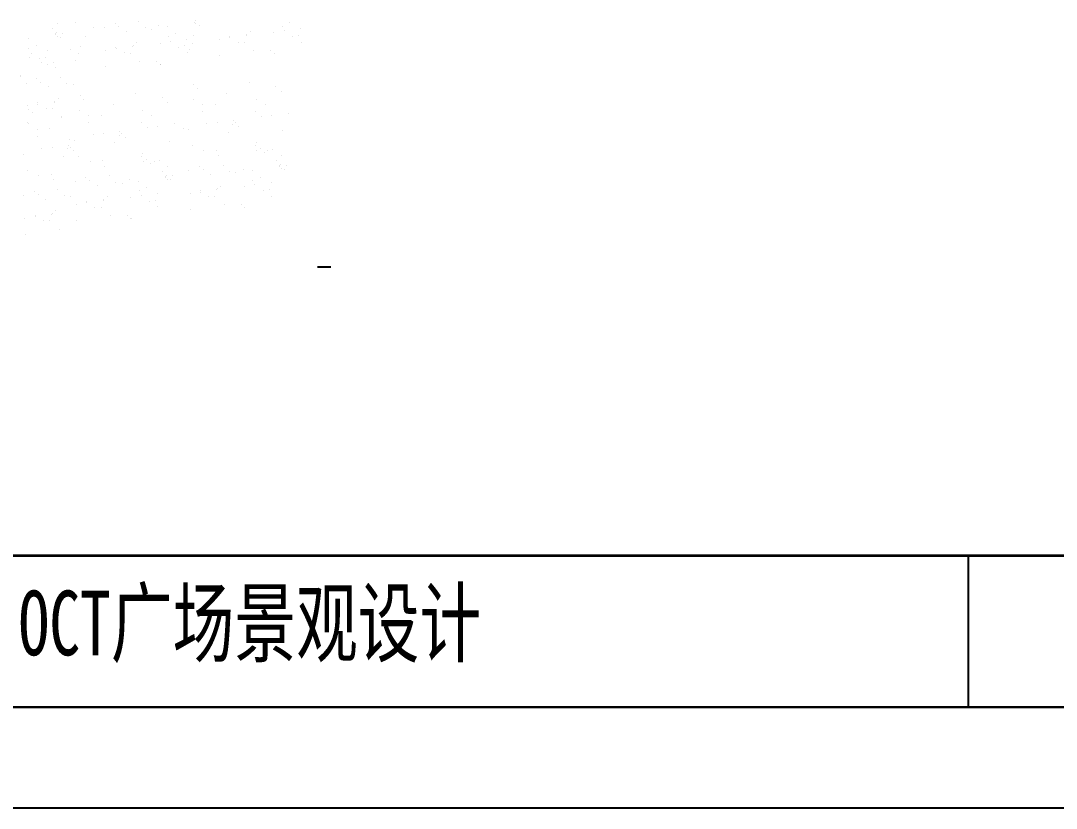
# Model space of a CAD drawing. Extents: x -1292 to 2908, y -1090 to 1828.
# Drawn here: x -305 to 720, y -1090 to -311 of the extents above; entities that cross this region are included whole.
import ezdxf

# ---------------------------------------------------------------- set-up
doc = ezdxf.new("R2010")
doc.units = 0
doc.header["$MEASUREMENT"] = 0
doc.layers.get('0').update_dxf_attribs({"linetype": 'CONTINUOUS'})
doc.layers.add('TK', color=1, linetype='CONTINUOUS')
doc.layers.add('TREE', color=3, linetype='CONTINUOUS')
doc.styles.add('STYLE1', font='simsun.ttf', dxfattribs={"width": 0.7})

msp = doc.modelspace()

# ---------------------------------------------------------------- linework, layer by layer
for p in [(-11.5, -554.4), (1.6, -554.4)]:
    msp.add_line(p, (1.6, -554.4))
at = {"layer": 'TK', "linetype": 'CONTINUOUS'}
for p, q in [((632.9, -990.1), (632.9, -840.1)), ((2807.9, -990.1), (-1042.1, -990.1)), ((2907.9, -1090.1), (-1292.1, -1090.1))]:
    msp.add_line(p, q, dxfattribs=at)
at = {"layer": 'TK', "linetype": 'CONTINUOUS', "const_width": 2.5}
for points in [[(-1042.1, 1759.9), (-1042.1, -990.1), (2807.9, -990.1), (2807.9, 1759.9), (-1042.1, 1759.9)], [(-1042.1, -840.1), (2807.9, -840.1)]]:
    msp.add_lwpolyline(points, dxfattribs=at)
at = {"layer": 'TREE', "linetype": 'CONTINUOUS'}
for p, q in [((-268.9, -313.4), (-268.9, -313.4)), ((-250.9, -312.1), (-250.9, -312.1)), ((-233.4, -317.6), (-233.4, -317.6)), ((-222.5, -317.7), (-222.5, -317.7)), ((-211.8, -313.3), (-211.8, -313.3)), ((-208.1, -316.7), (-208.1, -316.7)), ((-188.6, -312), (-188.6, -312)), ((-168.5, -315.8), (-168.5, -315.8)), ((-159.6, -317), (-159.6, -317)), ((-132.9, -312.2), (-132.9, -312.2)), ((-132.5, -313.4), (-132.5, -313.4)), ((-131.9, -311), (-131.9, -311)), ((-128.8, -315.8), (-128.8, -315.8)), ((-46.5, -316.1), (-46.5, -316.1)), ((-39.2, -313), (-39.2, -313)), ((-273.6, -318.9), (-273.6, -318.9)), ((-270.9, -323.5), (-270.9, -323.5)), ((-270.5, -324.6), (-270.5, -324.6)), ((-269.9, -322.2), (-269.9, -322.2)), ((-268.7, -326.3), (-268.7, -326.3)), ((-266.3, -327.2), (-266.3, -327.2)), ((-264.4, -323.1), (-264.4, -323.1)), ((-241.4, -326.5), (-241.4, -326.5)), ((-200.8, -321.2), (-200.8, -321.2)), ((-182.2, -317.9), (-182.2, -317.9)), ((-175.9, -319.1), (-175.9, -319.1)), ((-159.2, -326.9), (-159.2, -326.9)), ((-151.9, -323.8), (-151.9, -323.8)), ((-133.9, -325.5), (-133.9, -325.5)), ((-98.6, -326.6), (-98.6, -326.6)), ((-98.3, -327.9), (-98.3, -327.9)), ((-82, -325.8), (-82, -325.8)), ((-81.6, -324.9), (-81.6, -324.9)), ((-78.1, -321.9), (-78.1, -321.9)), ((-54.8, -322.2), (-54.8, -322.2)), ((-44.4, -320.8), (-44.4, -320.8)), ((-36.3, -326.5), (-36.3, -326.5)), ((-30.4, -325.1), (-30.4, -325.1)), ((-28.2, -318.7), (-28.2, -318.7)), ((-297.7, -328.2), (-297.7, -328.2)), ((-297.2, -338.1), (-297.2, -338.1)), ((-289.9, -335), (-289.9, -335)), ((-246.6, -336.3), (-246.6, -336.3)), ((-211.2, -337.3), (-211.2, -337.3)), ((-194.6, -336.5), (-194.6, -336.5)), ((-194.2, -335.6), (-194.2, -335.6)), ((-190.7, -332.6), (-190.7, -332.6)), ((-167.5, -332.9), (-167.5, -332.9)), ((-157.1, -331.5), (-157.1, -331.5)), ((-149, -337.2), (-149, -337.2)), ((-143.1, -335.8), (-143.1, -335.8)), ((-140.8, -329.4), (-140.8, -329.4)), ((-135.8, -332.9), (-135.8, -332.9)), ((-108.7, -329.3), (-108.7, -329.3)), ((-90.2, -332), (-90.2, -332)), ((-84, -332), (-84, -332)), ((-27.9, -331.9), (-27.9, -331.9)), ((-296.5, -347.4), (-296.5, -347.4)), ((-295.1, -342.8), (-295.1, -342.8)), ((-287, -348.5), (-287, -348.5)), ((-281.1, -347.1), (-281.1, -347.1)), ((-278.9, -340.6), (-278.9, -340.6)), ((-256.2, -339.3), (-256.2, -339.3)), ((-248.5, -343.6), (-248.5, -343.6)), ((-221.3, -340), (-221.3, -340)), ((-210.9, -338.6), (-210.9, -338.6)), ((-202.8, -342.7), (-202.8, -342.7)), ((-196.6, -342.8), (-196.6, -342.8)), ((-140.5, -342.6), (-140.5, -342.6)), ((-138.2, -339.4), (-138.2, -339.4)), ((-108.6, -345.6), (-108.6, -345.6)), ((-74.8, -340.5), (-74.8, -340.5)), ((-58.2, -340.1), (-58.2, -340.1)), ((-54.5, -343.5), (-54.5, -343.5)), ((-54.5, -343.6), (-54.5, -343.6)), ((-285.1, -352.6), (-285.1, -352.6)), ((-278.6, -353.8), (-278.6, -353.8)), ((-273, -351.9), (-273, -351.9)), ((-270.6, -357.1), (-270.6, -357.1)), ((-250.9, -350.2), (-250.9, -350.2)), ((-221.2, -356.3), (-221.2, -356.3)), ((-187.4, -351.2), (-187.4, -351.2)), ((-170.8, -350.9), (-170.8, -350.9)), ((-167.2, -354.3), (-167.2, -354.3)), ((-167.1, -354.2), (-167.1, -354.2)), ((-305.2, -365.5), (-305.2, -365.5)), ((-305.2, -365.6), (-305.2, -365.6)), ((-289.3, -368.1), (-289.3, -368.1)), ((-266.1, -366.8), (-266.1, -366.8)), ((-300, -372.5), (-300, -372.5)), ((-285.6, -371.5), (-285.6, -371.5)), ((-278.3, -376), (-278.3, -376)), ((-259.7, -372.7), (-259.7, -372.7)), ((-253.4, -373.9), (-253.4, -373.9)), ((-134, -374.3), (-134, -374.3)), ((-130.3, -377.6), (-130.3, -377.6)), ((-78.7, -372.3), (-78.7, -372.3)), ((-52.8, -376), (-52.8, -376)), ((-268.2, -387.4), (-268.2, -387.4)), ((-246.6, -385), (-246.6, -385)), ((-242.9, -388.3), (-242.9, -388.3)), ((-191.4, -383), (-191.4, -383)), ((-165.4, -386.7), (-165.4, -386.7)), ((-134.2, -388.6), (-134.2, -388.6)), ((-101.2, -382.6), (-101.2, -382.6)), ((-71.9, -388.5), (-71.9, -388.5)), ((-47.2, -380.6), (-47.2, -380.6)), ((-298.8, -394.8), (-298.8, -394.8)), ((-297.5, -398.6), (-297.5, -398.6)), ((-288.7, -392.1), (-288.7, -392.1)), ((-288.4, -393.4), (-288.4, -393.4)), ((-280.3, -397.5), (-280.3, -397.5)), ((-274.1, -397.6), (-274.1, -397.6)), ((-272.1, -391.3), (-272.1, -391.3)), ((-271.7, -390.4), (-271.7, -390.4)), ((-246.8, -399.3), (-246.8, -399.3)), ((-213.8, -393.3), (-213.8, -393.3)), ((-184.5, -399.2), (-184.5, -399.2)), ((-159.8, -391.3), (-159.8, -391.3)), ((-125.7, -393.9), (-125.7, -393.9)), ((-112.9, -393.6), (-112.9, -393.6)), ((-63.4, -393.8), (-63.4, -393.8)), ((-293.8, -402), (-293.8, -402)), ((-264.9, -406), (-264.9, -406)), ((-264.7, -406.9), (-264.7, -406.9)), ((-238.4, -404.7), (-238.4, -404.7)), ((-225.5, -404.3), (-225.5, -404.3)), ((-176.1, -404.5), (-176.1, -404.5)), ((-125.3, -401.1), (-125.3, -401.1)), ((-94.5, -409.4), (-94.5, -409.4)), ((-72.9, -400.4), (-72.9, -400.4)), ((-67.3, -405.8), (-67.3, -405.8)), ((-56.9, -404.4), (-56.9, -404.4)), ((-40.7, -402.3), (-40.7, -402.3)), ((-298.7, -411.1), (-298.7, -411.1)), ((-297.7, -412.9), (-297.7, -412.9)), ((-289.2, -418.3), (-289.2, -418.3)), ((-276.4, -417.9), (-276.4, -417.9)), ((-237.9, -411.8), (-237.9, -411.8)), ((-207.2, -420.1), (-207.2, -420.1)), ((-185.6, -411.1), (-185.6, -411.1)), ((-180, -416.5), (-180, -416.5)), ((-169.6, -415.1), (-169.6, -415.1)), ((-153.3, -413), (-153.3, -413)), ((-144.2, -417.2), (-144.2, -417.2)), ((-139, -418.5), (-139, -418.5)), ((-121.2, -412.9), (-121.2, -412.9)), ((-110.8, -411.5), (-110.8, -411.5)), ((-95.4, -413.3), (-95.4, -413.3)), ((-93, -411.8), (-93, -411.8)), ((-89.3, -415.2), (-89.3, -415.2)), ((-45.9, -419.2), (-45.9, -419.2)), ((-288.8, -425.4), (-288.8, -425.4)), ((-256.8, -427.9), (-256.8, -427.9)), ((-251.7, -429.3), (-251.7, -429.3)), ((-233.8, -423.6), (-233.8, -423.6)), ((-223.4, -422.2), (-223.4, -422.2)), ((-208, -424), (-208, -424)), ((-205.6, -422.5), (-205.6, -422.5)), ((-201.9, -425.9), (-201.9, -425.9)), ((-158.5, -429.9), (-158.5, -429.9)), ((-99.9, -421.1), (-99.9, -421.1)), ((-284.7, -437.3), (-284.7, -437.3)), ((-274.3, -435.9), (-274.3, -435.9)), ((-258.9, -437.7), (-258.9, -437.7)), ((-258, -433.8), (-258, -433.8)), ((-256.5, -436.2), (-256.5, -436.2)), ((-252.8, -439.6), (-252.8, -439.6)), ((-212.6, -431.8), (-212.6, -431.8)), ((-135.4, -434.4), (-135.4, -434.4)), ((-124, -439.6), (-124, -439.6)), ((-111.9, -438.8), (-111.9, -438.8)), ((-73.1, -434.3), (-73.1, -434.3)), ((-71.9, -431.1), (-71.9, -431.1)), ((-71.7, -438.9), (-71.7, -438.9)), ((-68.1, -437.5), (-68.1, -437.5)), ((-60.8, -439.1), (-60.8, -439.1)), ((-55.7, -438.5), (-55.7, -438.5)), ((-302.5, -442.9), (-302.5, -442.9)), ((-263.4, -445.5), (-263.4, -445.5)), ((-248, -445.1), (-248, -445.1)), ((-236.7, -450.3), (-236.7, -450.3)), ((-224.6, -449.5), (-224.6, -449.5)), ((-185.7, -445), (-185.7, -445)), ((-184.5, -441.9), (-184.5, -441.9)), ((-184.3, -449.7), (-184.3, -449.7)), ((-180.8, -448.2), (-180.8, -448.2)), ((-173.4, -449.8), (-173.4, -449.8)), ((-168.4, -449.3), (-168.4, -449.3)), ((-109.6, -444), (-109.6, -444)), ((-64.4, -440.9), (-64.4, -440.9)), ((-52, -449.4), (-52, -449.4)), ((-47.3, -443.9), (-47.3, -443.9)), ((-298.9, -458.8), (-298.9, -458.8)), ((-222.2, -454.7), (-222.2, -454.7)), ((-177.1, -451.6), (-177.1, -451.6)), ((-164.6, -460.1), (-164.6, -460.1)), ((-159.9, -454.6), (-159.9, -454.6)), ((-138.9, -459.5), (-138.9, -459.5)), ((-128.3, -455.1), (-128.3, -455.1)), ((-124.6, -458.4), (-124.6, -458.4)), ((-105, -453.7), (-105, -453.7)), ((-98.7, -459.6), (-98.7, -459.6)), ((-92.3, -460.9), (-92.3, -460.9)), ((-84.9, -457.6), (-84.9, -457.6)), ((-76.1, -458.7), (-76.1, -458.7)), ((-49.3, -454), (-49.3, -454)), ((-48.9, -455.2), (-48.9, -455.2)), ((-48.3, -452.8), (-48.3, -452.8)), ((-47, -456.8), (-47, -456.8)), ((-44.6, -457.7), (-44.6, -457.7)), ((-42.7, -453.6), (-42.7, -453.6)), ((-287.5, -464), (-287.5, -464)), ((-275.4, -463.2), (-275.4, -463.2)), ((-273.1, -468.4), (-273.1, -468.4)), ((-251.5, -470.2), (-251.5, -470.2)), ((-240.9, -465.8), (-240.9, -465.8)), ((-237.2, -469.1), (-237.2, -469.1)), ((-217.7, -464.4), (-217.7, -464.4)), ((-211.3, -470.4), (-211.3, -470.4)), ((-197.5, -468.3), (-197.5, -468.3)), ((-188.7, -469.5), (-188.7, -469.5)), ((-161.9, -464.7), (-161.9, -464.7)), ((-161.6, -465.9), (-161.6, -465.9)), ((-161, -463.5), (-161, -463.5)), ((-159.7, -467.5), (-159.7, -467.5)), ((-157.3, -468.4), (-157.3, -468.4)), ((-155.4, -464.3), (-155.4, -464.3)), ((-117.2, -463), (-117.2, -463)), ((-75.6, -468.6), (-75.6, -468.6)), ((-68.3, -465.5), (-68.3, -465.5)), ((-57.2, -471.2), (-57.2, -471.2)), ((-291.7, -479.4), (-291.7, -479.4)), ((-268.5, -478.1), (-268.5, -478.1)), ((-229.8, -473.7), (-229.8, -473.7)), ((-205, -471.6), (-205, -471.6)), ((-188.2, -479.3), (-188.2, -479.3)), ((-180.9, -476.2), (-180.9, -476.2)), ((-137.7, -481.8), (-137.7, -481.8)), ((-127.7, -479.1), (-127.7, -479.1)), ((-127.3, -480.4), (-127.3, -480.4)), ((-111.1, -478.3), (-111.1, -478.3)), ((-110.7, -477.3), (-110.7, -477.3)), ((-107.2, -474.4), (-107.2, -474.4)), ((-83.9, -474.7), (-83.9, -474.7)), ((-73.5, -473.3), (-73.5, -473.3)), ((-65.4, -479), (-65.4, -479)), ((-59.5, -477.6), (-59.5, -477.6)), ((-302.4, -483.9), (-302.4, -483.9)), ((-288.1, -482.8), (-288.1, -482.8)), ((-280.7, -487.3), (-280.7, -487.3)), ((-262.2, -484), (-262.2, -484)), ((-255.8, -485.2), (-255.8, -485.2)), ((-240.3, -489.8), (-240.3, -489.8)), ((-240, -491.1), (-240, -491.1)), ((-223.7, -489), (-223.7, -489)), ((-223.3, -488.1), (-223.3, -488.1)), ((-219.8, -485.1), (-219.8, -485.1)), ((-196.5, -485.4), (-196.5, -485.4)), ((-186.1, -484), (-186.1, -484)), ((-178, -489.7), (-178, -489.7)), ((-172.1, -488.3), (-172.1, -488.3)), ((-169.9, -481.9), (-169.9, -481.9)), ((-119.2, -484.5), (-119.2, -484.5)), ((-113.1, -484.5), (-113.1, -484.5)), ((-56.9, -484.4), (-56.9, -484.4)), ((-274.2, -501.7), (-274.2, -501.7)), ((-270.7, -498.7), (-270.7, -498.7)), ((-250.4, -492.5), (-250.4, -492.5)), ((-231.9, -495.2), (-231.9, -495.2)), ((-225.7, -495.2), (-225.7, -495.2)), ((-169.6, -495.1), (-169.6, -495.1)), ((-137.6, -498), (-137.6, -498)), ((-103.9, -493), (-103.9, -493)), ((-87.3, -492.6), (-87.3, -492.6)), ((-83.6, -496), (-83.6, -496)), ((-83.6, -496.1), (-83.6, -496.1)), ((-301.2, -506.1), (-301.2, -506.1)), ((-291.2, -503.5), (-291.2, -503.5)), ((-290.8, -504.8), (-290.8, -504.8)), ((-282.7, -508.8), (-282.7, -508.8)), ((-276.6, -508.9), (-276.6, -508.9)), ((-274.6, -502.6), (-274.6, -502.6)), ((-250.3, -508.8), (-250.3, -508.8)), ((-216.5, -503.7), (-216.5, -503.7)), ((-199.9, -503.3), (-199.9, -503.3)), ((-196.3, -506.8), (-196.3, -506.8)), ((-196.2, -506.7), (-196.2, -506.7)), ((-301.1, -522.4), (-301.1, -522.4)), ((-267.3, -517.3), (-267.3, -517.3))]:
    msp.add_line(p, q, dxfattribs=at)

# ---------------------------------------------------------------- texts
at = {"layer": 'TK', "linetype": 'CONTINUOUS', "style": 'STYLE1', "width": 0.7}
msp.add_text('OCT广场景观设计', height=64, dxfattribs=at).set_placement((-307.6, -938.7))

doc.saveas('drawing.dxf')
